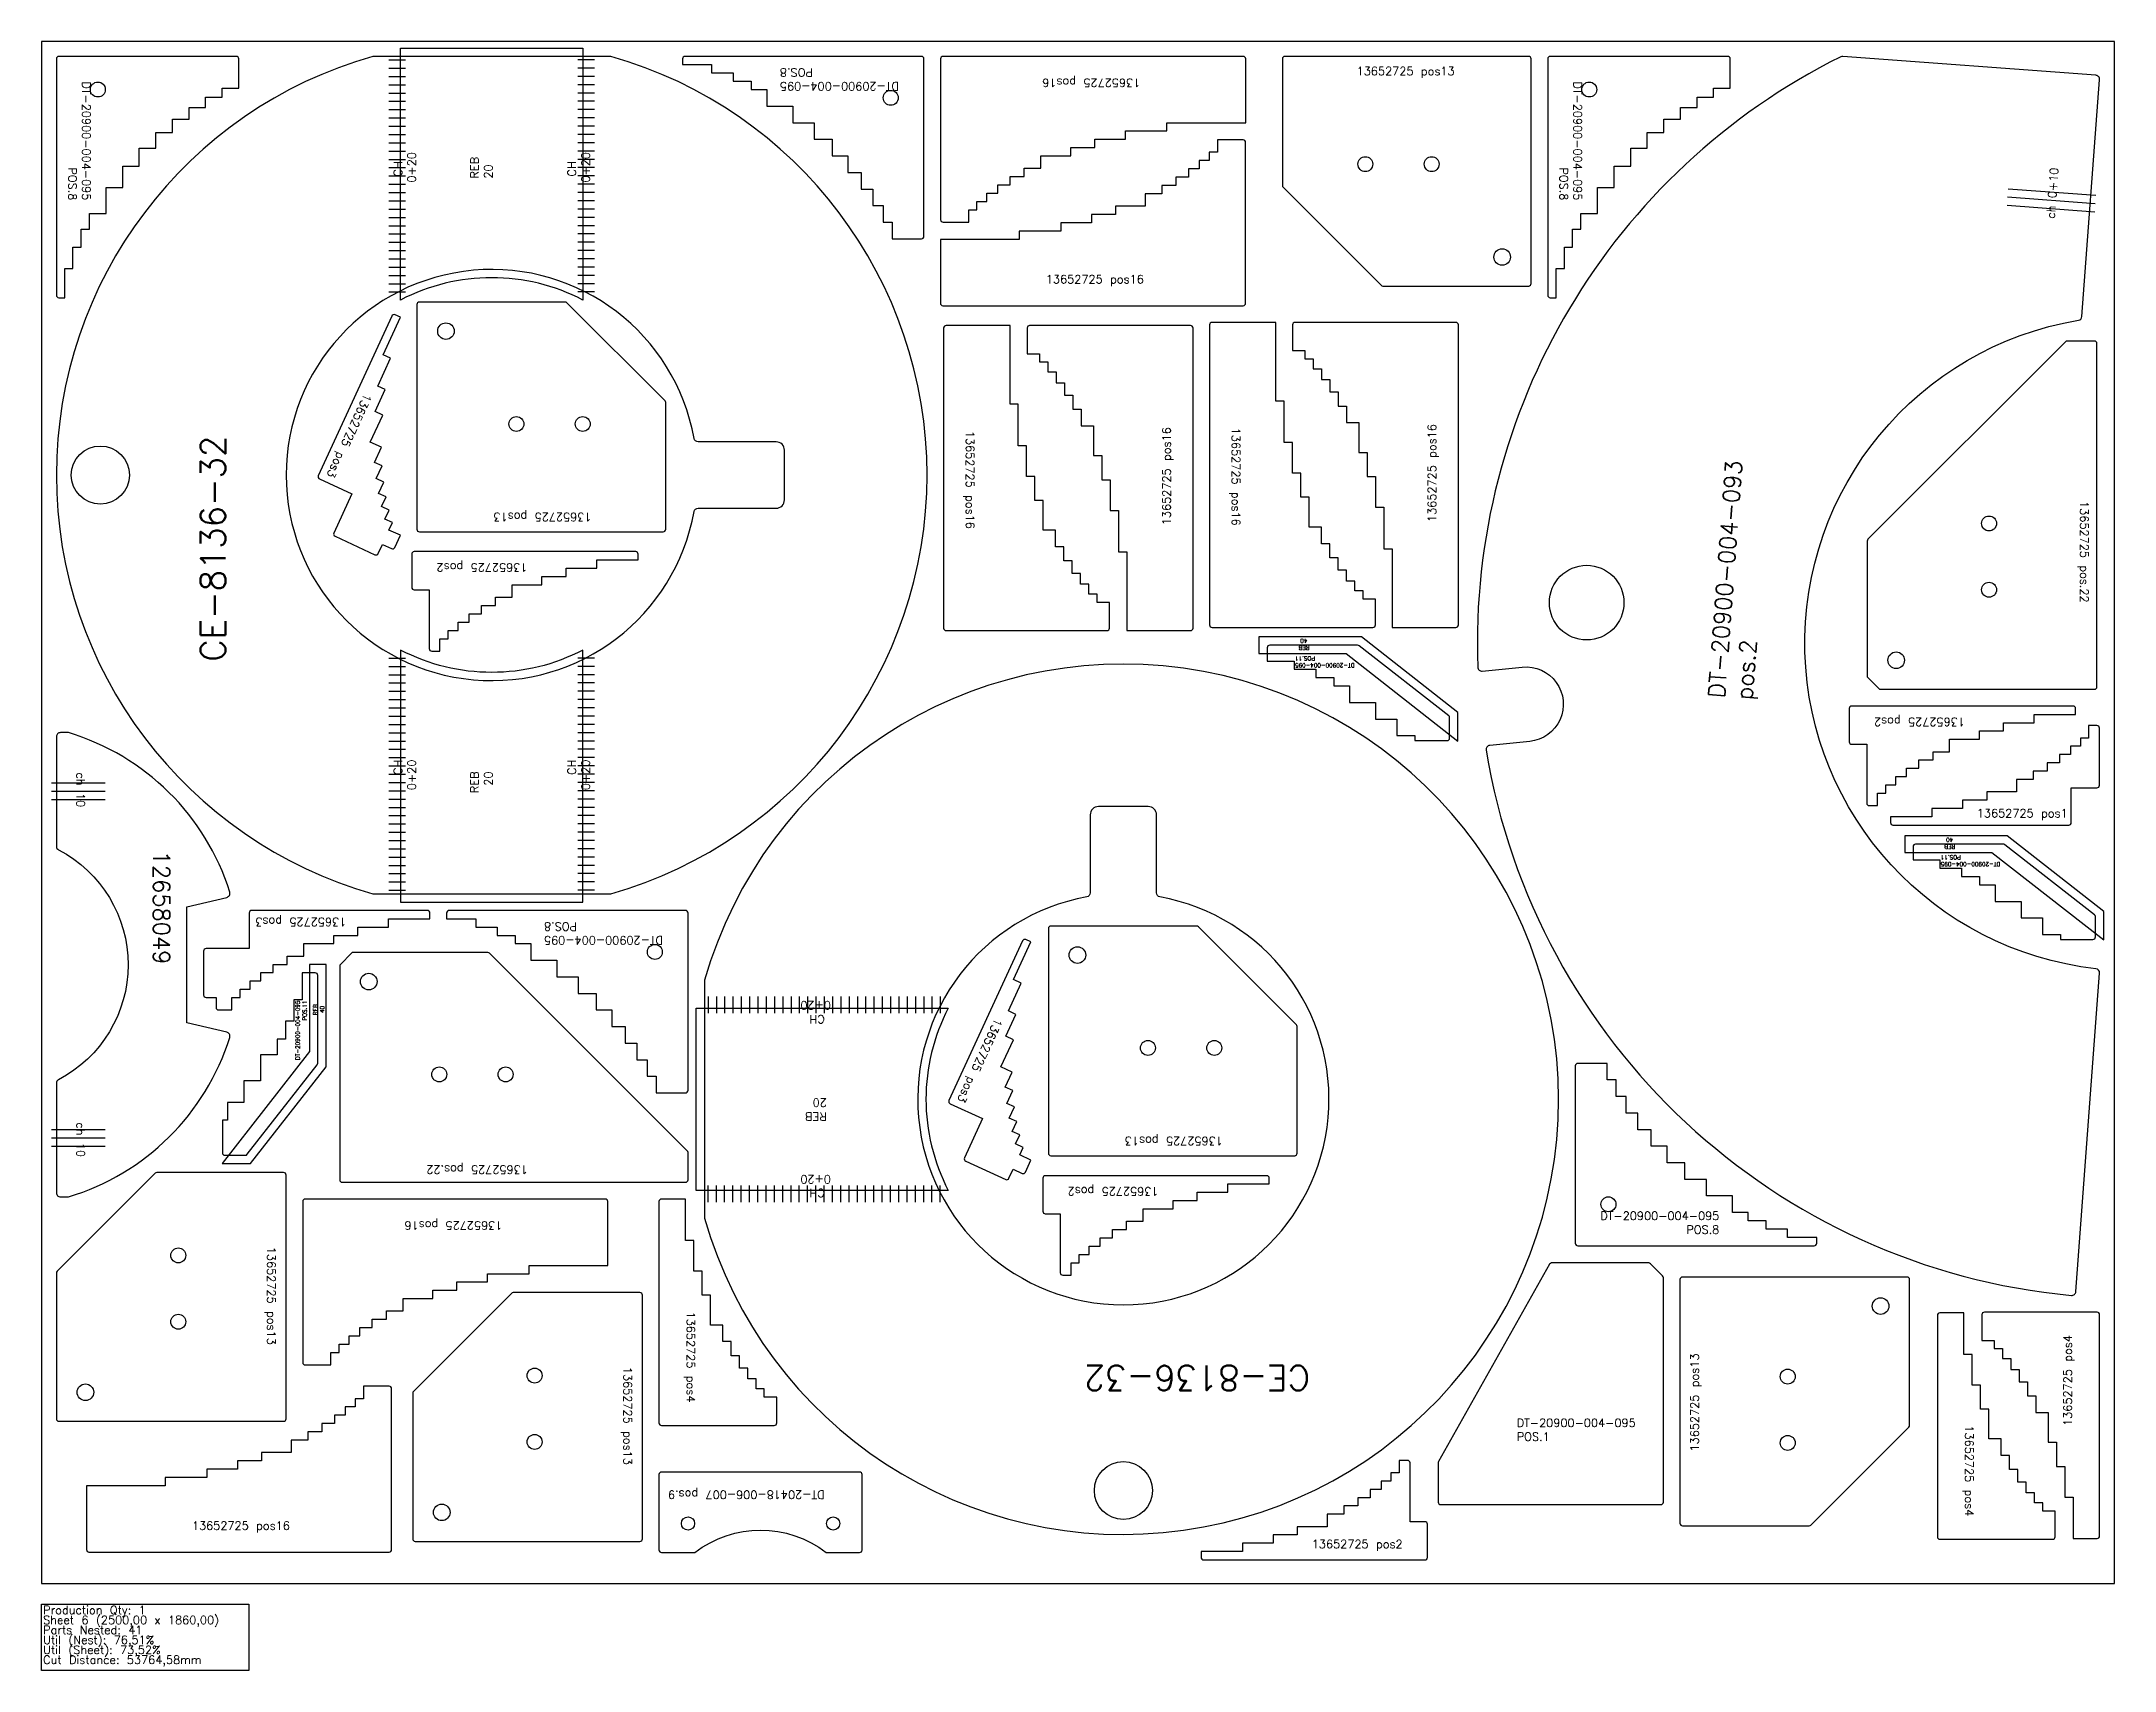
# Model space of a CAD drawing. Header units: millimetres. Extents: x 13125 to 15625, y -105 to 1860.
import ezdxf

# ---------------------------------------------------------------- set-up
doc = ezdxf.new("R2010")
doc.units = ezdxf.units.MM
for name, color, linetype in [('12658049', 7, 'Continuous'), ('13652725', 7, 'Continuous'), ('CE-8136-32', 7, 'Continuous'), ('Chanfro', 7, 'Continuous'), ('Des.', 7, 'Continuous'), ('DT-20900-004-093', 7, 'Continuous'), ('DT-20900-004-095', 7, 'Continuous'), ('Rebaixo', 7, 'Continuous'), ('sheet', 24, 'Continuous'), ('Stats', 7, 'Continuous'), ('Texto', 7, 'Continuous')]:
    doc.layers.add(name, color=color, linetype=linetype)
doc.styles.get("Standard").update_dxf_attribs({"font": 'txt.shx'})

msp = doc.modelspace()

# ---------------------------------------------------------------- linework, layer by layer
at = {"color": 5}
for points in [[(14921.5, 1839, 0.414214), (14918.5, 1842), (14624.5, 1842, 0.414214), (14621.5, 1839), (14621.5, 1686.2, 0.198912), (14622.3, 1684.1), (14740.6, 1565.9, 0.198912), (14742.7, 1565), (14918.5, 1565, 0.414214), (14921.5, 1568)], [(13577.8, 1271.6, 0.414214), (13580.8, 1268.6), (13874.8, 1268.6, 0.414214), (13877.8, 1271.6), (13877.8, 1424.4, 0.198912), (13877, 1426.5), (13758.7, 1544.8, 0.198912), (13756.6, 1545.6), (13580.8, 1545.6, 0.414214), (13577.8, 1542.6)], [(13571.6, 1201.6, 0.414214), (13574.6, 1198.6), (13592.6, 1198.6), (13592.6, 1127.6, 0.414214), (13595.6, 1124.6), (13605.6, 1124.6), (13605.6, 1139.6), (13615.6, 1139.6), (13615.6, 1149.6), (13627.6, 1149.6), (13627.6, 1159.6), (13640.6, 1159.6), (13640.6, 1169.6), (13655.6, 1169.6), (13655.6, 1179.6), (13672.6, 1179.6), (13672.6, 1189.6), (13692.6, 1189.6), (13692.6, 1204.6), (13728.6, 1204.6), (13728.6, 1214.6), (13757.6, 1214.6), (13757.6, 1224.6), (13794.6, 1224.6), (13794.6, 1234.6), (13844.6, 1234.6), (13844.6, 1241.6, 0.414214), (13841.6, 1244.6), (13574.6, 1244.6, 0.414214), (13571.6, 1241.6)], [(15305.1, 1015.3, 0.414214), (15308.1, 1012.3), (15326.1, 1012.3), (15326.1, 941.3, 0.414214), (15329.1, 938.3), (15339.1, 938.3), (15339.1, 953.3), (15349.1, 953.3), (15349.1, 963.3), (15361.1, 963.3), (15361.1, 973.3), (15374.1, 973.3), (15374.1, 983.3), (15389.1, 983.3), (15389.1, 993.3), (15406.1, 993.3), (15406.1, 1003.3), (15426.1, 1003.3), (15426.1, 1018.3), (15462.1, 1018.3), (15462.1, 1028.3), (15491.1, 1028.3), (15491.1, 1038.3), (15528.1, 1038.3), (15528.1, 1048.3), (15578.1, 1048.3), (15578.1, 1055.3, 0.414214), (15575.1, 1058.3), (15308.1, 1058.3, 0.414214), (15305.1, 1055.3)], [(14339.3, 519, 0.414214), (14342.3, 516), (14636.3, 516, 0.414214), (14639.3, 519), (14639.3, 671.7, 0.198912), (14638.4, 673.9), (14520.2, 792.1, 0.198912), (14518, 793), (14342.3, 793, 0.414214), (14339.3, 790)], [(13417, 195.7, 0.414214), (13420, 198.7), (13420, 492.7, 0.414214), (13417, 495.7), (13264.2, 495.7, 0.198912), (13262.1, 494.8), (13143.9, 376.6, 0.198912), (13143, 374.4), (13143, 198.7, 0.414214), (13146, 195.7)], [(14332.6, 448.9, 0.414214), (14335.6, 445.9), (14353.6, 445.9), (14353.6, 374.9, 0.414214), (14356.6, 371.9), (14366.6, 371.9), (14366.6, 386.9), (14376.6, 386.9), (14376.6, 396.9), (14388.6, 396.9), (14388.6, 406.9), (14401.6, 406.9), (14401.6, 416.9), (14416.6, 416.9), (14416.6, 426.9), (14433.6, 426.9), (14433.6, 436.9), (14453.6, 436.9), (14453.6, 451.9), (14489.6, 451.9), (14489.6, 461.9), (14518.6, 461.9), (14518.6, 471.9), (14555.6, 471.9), (14555.6, 481.9), (14605.6, 481.9), (14605.6, 488.9, 0.414214), (14602.6, 491.9), (14335.6, 491.9, 0.414214), (14332.6, 488.9)], [(13901.7, 413.7), (13901.7, 463.7), (13872.7, 463.7, 0.414214), (13869.7, 460.7), (13869.7, 193.7, 0.414214), (13872.7, 190.7), (14008.7, 190.7, 0.414214), (14011.7, 193.7), (14011.7, 224.7), (13996.7, 224.7), (13996.7, 234.7), (13986.7, 234.7), (13986.7, 246.7), (13976.7, 246.7), (13976.7, 259.7), (13966.7, 259.7), (13966.7, 274.7), (13956.7, 274.7), (13956.7, 291.7), (13946.7, 291.7), (13946.7, 311.7), (13931.7, 311.7), (13931.7, 347.7), (13921.7, 347.7), (13921.7, 376.7), (13911.7, 376.7), (13911.7, 413.7)], [(13846.7, 50.8, 0.414214), (13849.7, 53.8), (13849.7, 347.8, 0.414214), (13846.7, 350.8), (13693.9, 350.8, 0.198912), (13691.8, 349.9), (13573.5, 231.7, 0.198912), (13572.7, 229.6), (13572.7, 53.8, 0.414214), (13575.7, 50.8)], [(15103.9, 369.6, 0.414214), (15100.9, 366.6), (15100.9, 72.6, 0.414214), (15103.9, 69.6), (15256.7, 69.6, 0.198912), (15258.8, 70.5), (15377, 188.7, 0.198912), (15377.9, 190.9), (15377.9, 366.6, 0.414214), (15374.9, 369.6)], [(15443.4, 276.4), (15443.4, 326.4), (15414.4, 326.4, 0.414214), (15411.4, 323.4), (15411.4, 56.4, 0.414214), (15414.4, 53.4), (15550.4, 53.4, 0.414214), (15553.4, 56.4), (15553.4, 87.4), (15538.4, 87.4), (15538.4, 97.4), (15528.4, 97.4), (15528.4, 109.4), (15518.4, 109.4), (15518.4, 122.4), (15508.4, 122.4), (15508.4, 137.4), (15498.4, 137.4), (15498.4, 154.4), (15488.4, 154.4), (15488.4, 174.4), (15473.4, 174.4), (15473.4, 210.4), (15463.4, 210.4), (15463.4, 239.4), (15453.4, 239.4), (15453.4, 276.4)], [(15575, 104.3), (15575, 54.3), (15604, 54.3, 0.414214), (15607, 57.3), (15607, 324.3, 0.414214), (15604, 327.3), (15468, 327.3, 0.414214), (15465, 324.3), (15465, 293.3), (15480, 293.3), (15480, 283.3), (15490, 283.3), (15490, 271.3), (15500, 271.3), (15500, 258.3), (15510, 258.3), (15510, 243.3), (15520, 243.3), (15520, 226.3), (15530, 226.3), (15530, 206.3), (15545, 206.3), (15545, 170.3), (15555, 170.3), (15555, 141.3), (15565, 141.3), (15565, 104.3)], [(14796.4, 71.5, 0.414214), (14793.4, 74.5), (14775.4, 74.5), (14775.4, 145.5, 0.414214), (14772.4, 148.5), (14762.4, 148.5), (14762.4, 133.5), (14752.4, 133.5), (14752.4, 123.5), (14740.4, 123.5), (14740.4, 113.5), (14727.4, 113.5), (14727.4, 103.5), (14712.4, 103.5), (14712.4, 93.5), (14695.4, 93.5), (14695.4, 83.5), (14675.4, 83.5), (14675.4, 68.5), (14639.4, 68.5), (14639.4, 58.5), (14610.4, 58.5), (14610.4, 48.5), (14573.4, 48.5), (14573.4, 38.5), (14523.4, 38.5), (14523.4, 31.5, 0.414214), (14526.4, 28.5), (14793.4, 28.5, 0.414214), (14796.4, 31.5)]]:
    msp.add_lwpolyline(points, format="xyb", close=True, dxfattribs=at)
for centre, radius in [((14721.5, 1712), 9), ((14801.5, 1712), 9), ((14886.5, 1600), 10), ((13612.8, 1510.6), 10), ((13697.8, 1398.6), 9), ((13777.8, 1398.6), 9), ((14374.3, 758), 10), ((14459.3, 646), 9), ((14539.3, 646), 9), ((13290, 395.7), 9), ((15342.9, 334.6), 10), ((13290, 315.7), 9), ((13719.7, 250.8), 9), ((15230.9, 249.6), 9), ((13178, 230.7), 10), ((13719.7, 170.8), 9), ((15230.9, 169.6), 9), ((13607.7, 85.8), 10)]:
    msp.add_circle(centre, radius, dxfattribs=at)
at = {"layer": '12658049', "color": 5}
msp.add_lwpolyline([(13348.4, 827.6, 0.435826), (13352.1, 834, 0.248185), (13157.6, 1026.3), (13148, 1026.3, 0.414214), (13143, 1021.3), (13143, 889.3, 0.27887), (13145.7, 884.9, -0.604773), (13145.7, 607.7, 0.27887), (13143, 603.3), (13143, 471.3, 0.414214), (13148, 466.3), (13157.6, 466.3, 0.248185), (13352.1, 658.7, 0.435826), (13348.4, 665), (13300.5, 676.3), (13300.5, 816.3)], format="xyb", close=True, dxfattribs=at)
at = {"layer": '13652725', "color": 5}
for points in [[(14577.2, 1839, 0.414214), (14574.2, 1842), (14212.2, 1842, 0.414214), (14209.2, 1839), (14209.2, 1645, 0.414214), (14212.2, 1642), (14243.2, 1642), (14243.2, 1657), (14253.2, 1657), (14253.2, 1667), (14265.2, 1667), (14265.2, 1677), (14278.2, 1677), (14278.2, 1687), (14293.2, 1687), (14293.2, 1697), (14310.2, 1697), (14310.2, 1707), (14330.2, 1707), (14330.2, 1722), (14366.2, 1722), (14366.2, 1732), (14395.2, 1732), (14395.2, 1742), (14432.2, 1742), (14432.2, 1752), (14482.2, 1752), (14482.2, 1762), (14577.2, 1762)], [(14209.1, 1544.3, 0.414214), (14212.1, 1541.3), (14574.1, 1541.3, 0.414214), (14577.1, 1544.3), (14577.1, 1738.3, 0.414214), (14574.1, 1741.3), (14543.1, 1741.3), (14543.1, 1726.3), (14533.1, 1726.3), (14533.1, 1716.3), (14521.1, 1716.3), (14521.1, 1706.3), (14508.1, 1706.3), (14508.1, 1696.3), (14493.1, 1696.3), (14493.1, 1686.3), (14476.1, 1686.3), (14476.1, 1676.3), (14456.1, 1676.3), (14456.1, 1661.3), (14420.1, 1661.3), (14420.1, 1651.3), (14391.1, 1651.3), (14391.1, 1641.3), (14354.1, 1641.3), (14354.1, 1631.3), (14304.1, 1631.3), (14304.1, 1621.3), (14209.1, 1621.3)], [(13458.8, 1336.2, 0.414214), (13460.3, 1332.3), (13499.3, 1314.3), (13477.6, 1267, 0.414214), (13479, 1263.1), (13527.2, 1240.9, 0.414214), (13531.2, 1242.4), (13536.2, 1253.3), (13547.1, 1248.3, 0.414214), (13551.1, 1249.7), (13557.8, 1264.3), (13544.1, 1270.5), (13548.3, 1279.6), (13539.2, 1283.8), (13544.2, 1294.7), (13535.2, 1298.9), (13540.6, 1310.7), (13531.5, 1314.9), (13537.8, 1328.5), (13528.7, 1332.7), (13535.8, 1348.1), (13526.7, 1352.3), (13535.1, 1370.5), (13521.5, 1376.7), (13536.5, 1409.4), (13527.4, 1413.6), (13539.6, 1440), (13530.5, 1444.2), (13545.9, 1477.8), (13536.9, 1481.9), (13557.8, 1527.4), (13551.4, 1530.3, 0.414214), (13547.4, 1528.8)], [(14216, 1517.4, 0.414214), (14213, 1514.4), (14213, 1152.4, 0.414214), (14216, 1149.4), (14410, 1149.4, 0.414213), (14413, 1152.4), (14413, 1183.4), (14398, 1183.4), (14398, 1193.4), (14388, 1193.4), (14388, 1205.4), (14378, 1205.4), (14378, 1218.4), (14368, 1218.4), (14368, 1233.4), (14358, 1233.4), (14358, 1250.4), (14348, 1250.4), (14348, 1270.4), (14333, 1270.4), (14333, 1306.4), (14323, 1306.4), (14323, 1335.4), (14313, 1335.4), (14313, 1372.4), (14303, 1372.4), (14303, 1422.4), (14293, 1422.4), (14293, 1517.4)], [(14510.7, 1149.4, 0.414214), (14513.7, 1152.4), (14513.7, 1514.4, 0.414214), (14510.7, 1517.4), (14316.7, 1517.4, 0.414214), (14313.7, 1514.4), (14313.7, 1483.4), (14328.7, 1483.4), (14328.7, 1473.4), (14338.7, 1473.4), (14338.7, 1461.4), (14348.7, 1461.4), (14348.7, 1448.4), (14358.7, 1448.4), (14358.7, 1433.4), (14368.7, 1433.4), (14368.7, 1416.4), (14378.7, 1416.4), (14378.7, 1396.4), (14393.7, 1396.4), (14393.7, 1360.4), (14403.7, 1360.4), (14403.7, 1331.4), (14413.7, 1331.4), (14413.7, 1294.4), (14423.7, 1294.4), (14423.7, 1244.4), (14433.7, 1244.4), (14433.7, 1149.4)], [(14536.7, 1521.2, 0.414214), (14533.7, 1518.2), (14533.7, 1156.2, 0.414214), (14536.7, 1153.2), (14730.7, 1153.2, 0.414214), (14733.7, 1156.2), (14733.7, 1187.2), (14718.7, 1187.2), (14718.7, 1197.2), (14708.7, 1197.2), (14708.7, 1209.2), (14698.7, 1209.2), (14698.7, 1222.2), (14688.7, 1222.2), (14688.7, 1237.2), (14678.7, 1237.2), (14678.7, 1254.2), (14668.7, 1254.2), (14668.7, 1274.2), (14653.7, 1274.2), (14653.7, 1310.2), (14643.7, 1310.2), (14643.7, 1339.2), (14633.7, 1339.2), (14633.7, 1376.2), (14623.7, 1376.2), (14623.7, 1426.2), (14613.7, 1426.2), (14613.7, 1521.2)], [(14830.7, 1153.2, 0.414214), (14833.7, 1156.2), (14833.7, 1518.2, 0.414214), (14830.7, 1521.2), (14636.7, 1521.2, 0.414214), (14633.7, 1518.2), (14633.7, 1487.2), (14648.7, 1487.2), (14648.7, 1477.2), (14658.7, 1477.2), (14658.7, 1465.2), (14668.7, 1465.2), (14668.7, 1452.2), (14678.7, 1452.2), (14678.7, 1437.2), (14688.7, 1437.2), (14688.7, 1420.2), (14698.7, 1420.2), (14698.7, 1400.2), (14713.7, 1400.2), (14713.7, 1364.2), (14723.7, 1364.2), (14723.7, 1335.2), (14733.7, 1335.2), (14733.7, 1298.2), (14743.7, 1298.2), (14743.7, 1248.2), (14753.7, 1248.2), (14753.7, 1153.2)], [(15327.6, 1259.5, 0.198912), (15326.7, 1257.4), (15326.7, 1093.6), (15341.7, 1078.6), (15600.7, 1078.6, 0.414213), (15603.7, 1081.6), (15603.7, 1495.6, 0.414214), (15600.7, 1498.6), (15567.9, 1498.6, 0.198912), (15565.8, 1497.7)], [(15404.8, 924.8), (15354.8, 924.8), (15354.8, 917.8, 0.414214), (15357.8, 914.8), (15569.8, 914.8, 0.414214), (15572.8, 917.8), (15572.8, 959.8), (15603.8, 959.8, 0.414214), (15606.8, 962.8), (15606.8, 1031.8, 0.414214), (15603.8, 1034.8), (15593.8, 1034.8), (15593.8, 1019.8), (15583.8, 1019.8), (15583.8, 1009.8), (15571.8, 1009.8), (15571.8, 999.8), (15558.8, 999.8), (15558.8, 989.8), (15543.8, 989.8), (15543.8, 979.8), (15526.8, 979.8), (15526.8, 969.8), (15506.8, 969.8), (15506.8, 954.8), (15470.8, 954.8), (15470.8, 944.8), (15441.8, 944.8), (15441.8, 934.8), (15404.8, 934.8)], [(13378.5, 811.8, 0.414214), (13375.5, 808.8), (13375.5, 765.8), (13323.5, 765.8, 0.414214), (13320.5, 762.8), (13320.5, 709.8, 0.414214), (13323.5, 706.8), (13335.5, 706.8), (13335.5, 694.8, 0.414214), (13338.5, 691.8), (13354.5, 691.8), (13354.5, 706.8), (13364.5, 706.8), (13364.5, 716.8), (13376.5, 716.8), (13376.5, 726.8), (13389.5, 726.8), (13389.5, 736.8), (13404.5, 736.8), (13404.5, 746.8), (13421.5, 746.8), (13421.5, 756.8), (13441.5, 756.8), (13441.5, 771.8), (13477.5, 771.8), (13477.5, 781.8), (13506.5, 781.8), (13506.5, 791.8), (13543.5, 791.8), (13543.5, 801.8), (13593.5, 801.8), (13593.5, 808.8, 0.414214), (13590.5, 811.8)], [(14219.3, 582.6, 0.414214), (14220.8, 578.7), (14259.9, 560.7), (14238.1, 513.5, 0.414214), (14239.6, 509.5), (14287.8, 487.3, 0.414214), (14291.7, 488.8), (14296.8, 499.7), (14307.7, 494.7, 0.414214), (14311.6, 496.1), (14318.3, 510.7), (14304.7, 516.9), (14308.9, 526), (14299.8, 530.2), (14304.8, 541.1), (14295.7, 545.3), (14301.2, 557.1), (14292.1, 561.3), (14298.4, 574.9), (14289.3, 579.1), (14296.4, 594.5), (14287.3, 598.7), (14295.7, 616.9), (14282, 623.2), (14297.1, 655.9), (14288, 660), (14300.1, 686.4), (14291, 690.6), (14306.5, 724.2), (14297.4, 728.4), (14318.3, 773.8), (14312, 776.7, 0.414214), (14308, 775.2)], [(13665.5, 760.1, 0.198912), (13663.4, 761), (13499.7, 761), (13484.7, 746), (13484.7, 487, 0.414214), (13487.7, 484), (13901.7, 484, 0.414214), (13904.7, 487), (13904.7, 519.8, 0.198912), (13903.8, 521.9)], [(13808, 460.7, 0.414214), (13805, 463.7), (13443, 463.7, 0.414214), (13440, 460.7), (13440, 266.7, 0.414214), (13443, 263.7), (13474, 263.7), (13474, 278.7), (13484, 278.7), (13484, 288.7), (13496, 288.7), (13496, 298.7), (13509, 298.7), (13509, 308.7), (13524, 308.7), (13524, 318.7), (13541, 318.7), (13541, 328.7), (13561, 328.7), (13561, 343.7), (13597, 343.7), (13597, 353.7), (13626, 353.7), (13626, 363.7), (13663, 363.7), (13663, 373.7), (13713, 373.7), (13713, 383.7), (13808, 383.7)], [(13179.3, 40.9, 0.414214), (13182.3, 37.9), (13544.3, 37.9, 0.414214), (13547.3, 40.9), (13547.3, 234.9, 0.414214), (13544.3, 237.9), (13513.3, 237.9), (13513.3, 222.9), (13503.3, 222.9), (13503.3, 212.9), (13491.3, 212.9), (13491.3, 202.9), (13478.3, 202.9), (13478.3, 192.9), (13463.3, 192.9), (13463.3, 182.9), (13446.3, 182.9), (13446.3, 172.9), (13426.3, 172.9), (13426.3, 157.9), (13390.3, 157.9), (13390.3, 147.9), (13361.3, 147.9), (13361.3, 137.9), (13324.3, 137.9), (13324.3, 127.9), (13274.3, 127.9), (13274.3, 117.9), (13179.3, 117.9)]]:
    msp.add_lwpolyline(points, format="xyb", close=True, dxfattribs=at)
for centre, radius in [((15473.7, 1278.6), 9), ((15473.7, 1198.6), 9), ((15361.7, 1113.6), 10), ((13519.7, 726), 10), ((13604.7, 614), 9), ((13684.7, 614), 9)]:
    msp.add_circle(centre, radius, dxfattribs=at)
at = {"layer": 'CE-8136-32', "color": 3}
for points in [[(13524.5, 1842, 0.755392), (13524.5, 832), (13811.5, 832, 0.755392), (13811.5, 1842)], [(13912, 1292.9, -0.362758), (13917, 1297), (14011, 1297, 0.414214), (14021, 1307), (14021, 1367, 0.414214), (14011, 1377), (13917, 1377, -0.362758), (13912, 1381.1, 11.154797)], [(13924.7, 440.6, 7.17635), (13924.7, 727.6)], [(14473.8, 828.1, -0.362758), (14469.7, 833.1), (14469.7, 927.1, 0.414214), (14459.7, 937.1), (14399.7, 937.1, 0.414214), (14389.7, 927.1), (14389.7, 833.1, -0.362758), (14385.6, 828.1, 11.154797)]]:
    msp.add_lwpolyline(points, format="xyb", close=True, dxfattribs=at)
for centre in [(13196, 1337), (14429.7, 112.1)]:
    msp.add_circle(centre, 35, dxfattribs=at)
at = {"layer": 'Chanfro', "color": 3}
for p, q in [((13544, 1837.8), (13564, 1837.8)), ((13544, 1827.8), (13564, 1827.8)), ((13792, 1837.8), (13772, 1837.8)), ((13792, 1827.8), (13772, 1827.8)), ((13544, 1817.8), (13564, 1817.8)), ((13544, 1807.8), (13564, 1807.8)), ((13792, 1817.8), (13772, 1817.8)), ((13792, 1807.8), (13772, 1807.8)), ((13544, 1797.8), (13564, 1797.8)), ((13544, 1787.8), (13564, 1787.8)), ((13544, 1777.8), (13564, 1777.8)), ((13792, 1797.8), (13772, 1797.8)), ((13792, 1787.8), (13772, 1787.8)), ((13792, 1777.8), (13772, 1777.8)), ((13544, 1767.8), (13564, 1767.8)), ((13544, 1757.8), (13564, 1757.8)), ((13792, 1767.8), (13772, 1767.8)), ((13792, 1757.8), (13772, 1757.8)), ((13544, 1747.8), (13564, 1747.8)), ((13544, 1737.8), (13564, 1737.8)), ((13544, 1727.8), (13564, 1727.8)), ((13792, 1747.8), (13772, 1747.8)), ((13792, 1737.8), (13772, 1737.8)), ((13792, 1727.8), (13772, 1727.8)), ((13544, 1717.8), (13564, 1717.8)), ((13544, 1707.8), (13564, 1707.8)), ((13792, 1717.8), (13772, 1717.8)), ((13792, 1707.8), (13772, 1707.8)), ((13544, 1697.8), (13564, 1697.8)), ((13544, 1687.8), (13564, 1687.8)), ((13544, 1677.8), (13564, 1677.8)), ((13792, 1697.8), (13772, 1697.8)), ((13792, 1687.8), (13772, 1687.8)), ((13792, 1677.8), (13772, 1677.8)), ((13544, 1667.8), (13564, 1667.8)), ((13544, 1657.8), (13564, 1657.8)), ((13792, 1667.8), (13772, 1667.8)), ((13792, 1657.8), (13772, 1657.8)), ((13544, 1647.8), (13564, 1647.8)), ((13544, 1637.8), (13564, 1637.8)), ((13544, 1627.8), (13564, 1627.8)), ((13792, 1647.8), (13772, 1647.8)), ((13792, 1637.8), (13772, 1637.8)), ((13792, 1627.8), (13772, 1627.8)), ((13544, 1617.8), (13564, 1617.8)), ((13544, 1607.8), (13564, 1607.8)), ((13792, 1617.8), (13772, 1617.8)), ((13792, 1607.8), (13772, 1607.8)), ((13544, 1597.8), (13564, 1597.8)), ((13544, 1587.8), (13564, 1587.8)), ((13544, 1577.8), (13564, 1577.8)), ((13792, 1597.8), (13772, 1597.8)), ((13792, 1587.8), (13772, 1587.8)), ((13792, 1577.8), (13772, 1577.8)), ((13544, 1567.8), (13564, 1567.8)), ((13544, 1557.8), (13564, 1557.8)), ((13792, 1567.8), (13772, 1567.8)), ((13792, 1557.8), (13772, 1557.8)), ((13544, 1116.2), (13564, 1116.2)), ((13544, 1106.2), (13564, 1106.2)), ((13792, 1116.2), (13772, 1116.2)), ((13792, 1106.2), (13772, 1106.2)), ((13544, 1096.2), (13564, 1096.2)), ((13544, 1086.2), (13564, 1086.2)), ((13544, 1076.2), (13564, 1076.2)), ((13792, 1096.2), (13772, 1096.2)), ((13792, 1086.2), (13772, 1086.2)), ((13792, 1076.2), (13772, 1076.2)), ((13544, 1066.2), (13564, 1066.2)), ((13544, 1056.2), (13564, 1056.2)), ((13792, 1066.2), (13772, 1066.2)), ((13792, 1056.2), (13772, 1056.2)), ((13544, 1046.2), (13564, 1046.2)), ((13544, 1036.2), (13564, 1036.2)), ((13544, 1026.2), (13564, 1026.2)), ((13792, 1046.2), (13772, 1046.2)), ((13792, 1036.2), (13772, 1036.2)), ((13792, 1026.2), (13772, 1026.2)), ((13544, 1016.2), (13564, 1016.2)), ((13544, 1006.2), (13564, 1006.2)), ((13792, 1016.2), (13772, 1016.2)), ((13792, 1006.2), (13772, 1006.2)), ((13544, 996.2), (13564, 996.2)), ((13544, 986.2), (13564, 986.2)), ((13544, 976.2), (13564, 976.2)), ((13792, 996.2), (13772, 996.2)), ((13792, 986.2), (13772, 986.2)), ((13792, 976.2), (13772, 976.2)), ((13544, 966.2), (13564, 966.2)), ((13544, 956.2), (13564, 956.2)), ((13792, 966.2), (13772, 966.2)), ((13792, 956.2), (13772, 956.2)), ((13544, 946.2), (13564, 946.2)), ((13544, 936.2), (13564, 936.2)), ((13544, 926.2), (13564, 926.2)), ((13792, 946.2), (13772, 946.2)), ((13792, 936.2), (13772, 936.2)), ((13792, 926.2), (13772, 926.2)), ((13544, 916.2), (13564, 916.2)), ((13544, 906.2), (13564, 906.2)), ((13792, 916.2), (13772, 916.2)), ((13792, 906.2), (13772, 906.2)), ((13544, 896.2), (13564, 896.2)), ((13544, 886.2), (13564, 886.2)), ((13544, 876.2), (13564, 876.2)), ((13792, 896.2), (13772, 896.2)), ((13792, 886.2), (13772, 886.2)), ((13792, 876.2), (13772, 876.2)), ((13544, 866.2), (13564, 866.2)), ((13544, 856.2), (13564, 856.2)), ((13792, 866.2), (13772, 866.2)), ((13792, 856.2), (13772, 856.2)), ((13544, 846.2), (13564, 846.2)), ((13544, 836.2), (13564, 836.2)), ((13792, 846.2), (13772, 846.2)), ((13792, 836.2), (13772, 836.2)), ((13928.9, 708.1), (13928.9, 688.1)), ((13938.9, 708.1), (13938.9, 688.1)), ((13948.9, 708.1), (13948.9, 688.1)), ((13958.9, 708.1), (13958.9, 688.1)), ((13968.9, 708.1), (13968.9, 688.1)), ((13978.9, 708.1), (13978.9, 688.1)), ((13988.9, 708.1), (13988.9, 688.1)), ((13998.9, 708.1), (13998.9, 688.1)), ((14008.9, 708.1), (14008.9, 688.1)), ((14018.9, 708.1), (14018.9, 688.1)), ((14028.9, 708.1), (14028.9, 688.1)), ((14038.9, 708.1), (14038.9, 688.1)), ((14048.9, 708.1), (14048.9, 688.1)), ((14058.9, 708.1), (14058.9, 688.1)), ((14068.9, 708.1), (14068.9, 688.1)), ((14078.9, 708.1), (14078.9, 688.1)), ((14088.9, 708.1), (14088.9, 688.1)), ((14098.9, 708.1), (14098.9, 688.1)), ((14108.9, 708.1), (14108.9, 688.1)), ((14118.9, 708.1), (14118.9, 688.1)), ((14128.9, 708.1), (14128.9, 688.1)), ((14138.9, 708.1), (14138.9, 688.1)), ((14148.9, 708.1), (14148.9, 688.1)), ((14158.9, 708.1), (14158.9, 688.1)), ((14168.9, 708.1), (14168.9, 688.1)), ((14178.9, 708.1), (14178.9, 688.1)), ((14188.9, 708.1), (14188.9, 688.1)), ((14198.9, 708.1), (14198.9, 688.1)), ((14208.9, 708.1), (14208.9, 688.1)), ((13928.9, 460.1), (13928.9, 480.1)), ((13938.9, 460.1), (13938.9, 480.1)), ((13948.9, 460.1), (13948.9, 480.1)), ((13958.9, 460.1), (13958.9, 480.1)), ((13968.9, 460.1), (13968.9, 480.1)), ((13978.9, 460.1), (13978.9, 480.1)), ((13988.9, 460.1), (13988.9, 480.1)), ((13998.9, 460.1), (13998.9, 480.1)), ((14008.9, 460.1), (14008.9, 480.1)), ((14018.9, 460.1), (14018.9, 480.1)), ((14028.9, 460.1), (14028.9, 480.1)), ((14038.9, 460.1), (14038.9, 480.1)), ((14048.9, 460.1), (14048.9, 480.1)), ((14058.9, 460.1), (14058.9, 480.1)), ((14068.9, 460.1), (14068.9, 480.1)), ((14078.9, 460.1), (14078.9, 480.1)), ((14088.9, 460.1), (14088.9, 480.1)), ((14098.9, 460.1), (14098.9, 480.1)), ((14108.9, 460.1), (14108.9, 480.1)), ((14118.9, 460.1), (14118.9, 480.1)), ((14128.9, 460.1), (14128.9, 480.1)), ((14138.9, 460.1), (14138.9, 480.1)), ((14148.9, 460.1), (14148.9, 480.1)), ((14158.9, 460.1), (14158.9, 480.1)), ((14168.9, 460.1), (14168.9, 480.1)), ((14178.9, 460.1), (14178.9, 480.1)), ((14188.9, 460.1), (14188.9, 480.1)), ((14198.9, 460.1), (14198.9, 480.1)), ((14208.9, 460.1), (14208.9, 480.1))]:
    msp.add_line(p, q, dxfattribs=at)
at = {"layer": 'Chanfro', "color": 5}
for p, q in [((15496.9, 1682.4), (15602.6, 1674.6)), ((15495.4, 1662.5), (15601.1, 1654.6)), ((15496.1, 1672.5), (15601.8, 1664.6)), ((13202, 965.3), (13137, 965.3)), ((13202, 955.3), (13137, 955.3)), ((13202, 945.3), (13137, 945.3)), ((13202, 547.3), (13137, 547.3)), ((13202, 537.3), (13137, 537.3)), ((13202, 527.3), (13137, 527.3))]:
    msp.add_line(p, q, dxfattribs=at)
at = {"layer": 'Des.', "color": 5}
msp.add_lwpolyline([(13912.9, 37.4, -0.340411), (14071.5, 37.4), (14111.7, 37.4, 0.414214), (14114.7, 40.4), (14114.7, 131.4, 0.414214), (14111.7, 134.4), (13872.7, 134.4, 0.414214), (13869.7, 131.4), (13869.7, 40.4, 0.414214), (13872.7, 37.4)], format="xyb", close=True, dxfattribs=at)
for centre in [(13904.7, 72.4), (14079.7, 72.4)]:
    msp.add_circle(centre, 8, dxfattribs=at)
at = {"layer": 'DT-20900-004-093', "color": 5}
msp.add_lwpolyline([(15602.5, 741.5, -0.870144), (15581.5, 1523.7, 0.345602), (15585.7, 1528.2), (15606.9, 1813.9, 0.414214), (15602.3, 1819.3), (15297.4, 1841.9, 0.134751), (15294.8, 1841.4, 0.294555), (14857.1, 1105.3, 0.433007), (14862.6, 1100.5), (14910.8, 1105.3, -1.000005), (14919.8, 1015.8), (14871.6, 1010.9, 0.433007), (14867.2, 1005.1, 0.340687), (15572.9, 347.5, 0.419822), (15578.3, 352.1), (15606.9, 736.2, 0.40327)], format="xyb", close=True, dxfattribs=at)
msp.add_circle((14988.4, 1183.1), 45, dxfattribs=at)
at = {"layer": 'DT-20900-004-095', "color": 5}
for points in [[(13163, 1586), (13163, 1611.9), (13173, 1611.9), (13173, 1633.6), (13183, 1633.6), (13183, 1652.5), (13203, 1652.5), (13203, 1683.8), (13223, 1683.8), (13223, 1709.7), (13243, 1709.7), (13243, 1731.3), (13263, 1731.3), (13263, 1750.2), (13283, 1750.2), (13283, 1766.4), (13303, 1766.4), (13303, 1780.5), (13323, 1780.5), (13323, 1792.9), (13343, 1792.9), (13343, 1803.7), (13363, 1803.7), (13363, 1839, 0.414214), (13360, 1842), (13146, 1842, 0.414214), (13143, 1839), (13143, 1553.9, 0.414214), (13146, 1550.9), (13153, 1550.9), (13153, 1586)], [(13933.2, 1822), (13959.1, 1822), (13959.1, 1812), (13980.7, 1812), (13980.7, 1802), (13999.6, 1802), (13999.6, 1782), (14031, 1782), (14031, 1762), (14056.9, 1762), (14056.9, 1742), (14078.5, 1742), (14078.5, 1722), (14097.4, 1722), (14097.4, 1702), (14113.6, 1702), (14113.6, 1682), (14127.6, 1682), (14127.6, 1662), (14140, 1662), (14140, 1642), (14150.8, 1642), (14150.8, 1622), (14186.2, 1622, 0.414214), (14189.2, 1625), (14189.2, 1839, 0.414214), (14186.2, 1842), (13901.1, 1842, 0.414214), (13898.1, 1839), (13898.1, 1832), (13933.2, 1832)], [(14961.5, 1586), (14961.5, 1611.9), (14971.5, 1611.9), (14971.5, 1633.6), (14981.5, 1633.6), (14981.5, 1652.5), (15001.5, 1652.5), (15001.5, 1683.8), (15021.5, 1683.8), (15021.5, 1709.7), (15041.5, 1709.7), (15041.5, 1731.3), (15061.5, 1731.3), (15061.5, 1750.2), (15081.5, 1750.2), (15081.5, 1766.4), (15101.5, 1766.4), (15101.5, 1780.5), (15121.5, 1780.5), (15121.5, 1792.9), (15141.5, 1792.9), (15141.5, 1803.7), (15161.5, 1803.7), (15161.5, 1839, 0.414214), (15158.5, 1842), (14944.5, 1842, 0.414214), (14941.5, 1839), (14941.5, 1553.9, 0.414214), (14944.5, 1550.9), (14951.5, 1550.9), (14951.5, 1586)], [(13648.7, 791.8), (13674.6, 791.8), (13674.6, 781.8), (13696.2, 781.8), (13696.2, 771.8), (13715.1, 771.8), (13715.1, 751.8), (13746.5, 751.8), (13746.5, 731.8), (13772.4, 731.8), (13772.4, 711.8), (13794, 711.8), (13794, 691.8), (13812.9, 691.8), (13812.9, 671.8), (13829.1, 671.8), (13829.1, 651.8), (13843.1, 651.8), (13843.1, 631.8), (13855.5, 631.8), (13855.5, 611.8), (13866.3, 611.8), (13866.3, 591.8), (13901.7, 591.8, 0.414214), (13904.7, 594.8), (13904.7, 808.8, 0.414214), (13901.7, 811.8), (13616.6, 811.8, 0.414214), (13613.6, 808.8), (13613.6, 801.8), (13648.7, 801.8)], [(15230.7, 427.4), (15204.7, 427.4), (15204.7, 437.4), (15183.1, 437.4), (15183.1, 447.4), (15164.2, 447.4), (15164.2, 467.4), (15132.9, 467.4), (15132.9, 487.4), (15106.9, 487.4), (15106.9, 507.4), (15085.3, 507.4), (15085.3, 527.4), (15066.4, 527.4), (15066.4, 547.4), (15050.2, 547.4), (15050.2, 567.4), (15036.2, 567.4), (15036.2, 587.4), (15023.8, 587.4), (15023.8, 607.4), (15013, 607.4), (15013, 627.4), (14977.7, 627.4, 0.414214), (14974.7, 624.4), (14974.7, 410.4, 0.414214), (14977.7, 407.4), (15262.8, 407.4, 0.414214), (15265.8, 410.4), (15265.8, 417.4), (15230.7, 417.4)], [(14809.4, 145.8), (14809.4, 98.1, 0.414214), (14812.4, 95.1), (15077.9, 95.1, 0.414214), (15080.9, 98.1), (15080.9, 368.8, 0.198912), (15080, 370.9), (15065.3, 385.7, 0.198912), (15063.2, 386.6), (14946.2, 386.6, 0.270955), (14943.6, 385), (14809.8, 147.2, 0.128803)]]:
    msp.add_lwpolyline(points, format="xyb", close=True, dxfattribs=at)
at = {"layer": 'DT-20900-004-095', "color": 6}
for points in [[(14714, 1131, 0.167343), (14712.2, 1131.7), (14606.2, 1131.7, 0.414214), (14603.2, 1128.7), (14603.2, 1112.7), (14635.8, 1112.7), (14635.8, 1102.7), (14661.7, 1102.7), (14661.7, 1092.7), (14683.4, 1092.7), (14683.4, 1082.7), (14702.3, 1082.7), (14702.3, 1062.7), (14733.6, 1062.7), (14733.6, 1042.7), (14759.5, 1042.7), (14759.5, 1022.7), (14781.1, 1022.7), (14781.1, 1016.7), (14820.2, 1016.7, 0.414214), (14823.2, 1019.7), (14823.2, 1044.3, 0.230868), (14822.1, 1046.6)], [(15492.8, 891.1, 0.167343), (15490.9, 891.8), (15385, 891.8, 0.414214), (15382, 888.8), (15382, 872.8), (15414.5, 872.8), (15414.5, 862.8), (15440.4, 862.8), (15440.4, 852.8), (15462.1, 852.8), (15462.1, 842.8), (15481, 842.8), (15481, 822.8), (15512.3, 822.8), (15512.3, 802.8), (15538.2, 802.8), (15538.2, 782.8), (15559.8, 782.8), (15559.8, 776.8), (15599, 776.8, 0.414214), (15602, 779.8), (15602, 804.4, 0.230868), (15600.8, 806.7)], [(13457.6, 625.7, 0.167343), (13458.2, 627.6), (13458.2, 733.5, 0.414214), (13455.2, 736.5), (13439.2, 736.5), (13439.2, 704), (13429.2, 704), (13429.2, 678.1), (13419.2, 678.1), (13419.2, 656.4), (13409.2, 656.4), (13409.2, 637.5), (13389.2, 637.5), (13389.2, 606.2), (13369.2, 606.2), (13369.2, 580.3), (13349.2, 580.3), (13349.2, 558.7), (13343.2, 558.7), (13343.2, 519.5, 0.414214), (13346.2, 516.5), (13370.8, 516.5, 0.230868), (13373.2, 517.7)]]:
    msp.add_lwpolyline(points, format="xyb", close=True, dxfattribs=at)
at = {"layer": 'DT-20900-004-095', "color": 5}
for centre in [(13193, 1802), (14149.2, 1792), (14991.5, 1802), (13864.7, 761.8), (15014.7, 457.4)]:
    msp.add_circle(centre, 9, dxfattribs=at)
at = {"layer": 'Rebaixo', "color": 3}
for points in [[(13558, 1548.1), (13558, 1852), (13778, 1852), (13778, 1548.1, 0.244959)], [(13558, 1125.9), (13558, 822), (13778, 822), (13778, 1125.9, -0.244959)], [(14218.6, 474.1), (13914.7, 474.1), (13914.7, 694.1), (14218.6, 694.1, 0.244959)]]:
    msp.add_lwpolyline(points, format="xyb", close=True, dxfattribs=at)
at = {"layer": 'Rebaixo', "color": 6}
for points in [[(14833.2, 1016.2), (14833.2, 1050.6), (14716.7, 1141.7), (14593.2, 1141.7), (14593.2, 1121.7), (14698.2, 1121.7)], [(15612, 776.3), (15612, 810.7), (15495.4, 901.8), (15372, 901.8), (15372, 881.8), (15477, 881.8)], [(13342.8, 506.5), (13377.2, 506.5), (13468.2, 623.1), (13468.2, 746.5), (13448.2, 746.5), (13448.2, 641.5)]]:
    msp.add_lwpolyline(points, close=True, dxfattribs=at)
at = {"layer": 'sheet', "color": 7}
msp.add_lwpolyline([(13125, 0), (15625, 0), (15625, 1860), (13125, 1860)], close=True, dxfattribs=at)
at = {"layer": 'Stats', "color": 151}
msp.add_lwpolyline([(13125, -25), (13375, -25), (13375, -105), (13125, -105), (13125, -25)], close=True, dxfattribs=at)

# ---------------------------------------------------------------- texts
at = {"layer": 'Chanfro', "color": 3, "char_height": 10}
for s, insert, attachment_point, rotation in [('{\\W1.896153; }CH \\P{\\W1.062819; }0+20', (13549.8, 1680.2), 1, 90), ('{\\W1.896153; }CH \\P{\\W1.062819; }0+20', (13786.2, 1680.2), 7, 90), ('CH 0+20', (13549.8, 993.8), 3, 90), ('CH 0+20', (13786.2, 993.8), 9, 90), ('{\\W1.896153; }CH \\P{\\W1.062819; }0+20', (14086.5, 702.3), 7, 180), ('{\\W1.896153; }CH \\P{\\W1.062819; }0+20', (14086.5, 465.9), 1, 180)]:
    msp.add_mtext_dynamic_manual_height_columns(s, width=54.59, gutter_width=12.5, heights=[0], dxfattribs=dict(at, insert=insert, attachment_point=attachment_point, rotation=rotation))
at = {"layer": 'Chanfro', "color": 5, "char_height": 10}
for s, insert, width, attachment_point, rotation in [('ch 0+10', (15552.8, 1645.9), 77.647, 7, 85.743), ('ch 10', (13177.2, 936.4), 58.166, 3, 270), ('ch 10', (13177.2, 556.3), 58.166, 1, 270)]:
    msp.add_mtext(s, dxfattribs=dict(at, insert=insert, width=width, attachment_point=attachment_point, rotation=rotation))
at = {"layer": 'Rebaixo', "color": 3, "char_height": 10}
for insert, attachment_point, rotation in [((13642.2, 1694.6), 1, 90), ((13642.2, 979.4), 3, 90), ((14072.1, 558.3), 1, 180)]:
    msp.add_mtext_dynamic_manual_height_columns('REB\\P20', width=100.489, gutter_width=12.5, heights=[0], dxfattribs=dict(at, insert=insert, attachment_point=attachment_point, rotation=rotation))
at = {"layer": 'Rebaixo', "color": 6, "char_height": 5, "attachment_point": 1}
for insert, rotation in [((14659.7, 1126.1), 180), ((15438.4, 886.2), 180), ((13452.7, 680.1), 90)]:
    msp.add_mtext_dynamic_manual_height_columns('{\\W1.233714; }REB\\P{\\W1.817048; }40', width=25.67, gutter_width=12.5, heights=[0], dxfattribs=dict(at, insert=insert, rotation=rotation))
at = {"layer": 'Stats', "color": 60}
for s, p in [('Sheet 6 (2500,00 x 1860,00)', (13127, -49)), ('Production Qty: 1', (13127, -37)), ('Parts Nested: 41', (13127, -61)), ('Util (Nest): 76,51%', (13127, -73)), ('Util (Sheet): 73,52%', (13127, -85)), ('Cut Distance: 53764,58mm', (13127, -97))]:
    msp.add_text(s, height=10, dxfattribs=at).set_placement(p)
at = {"layer": 'Texto', "color": 5}
for s, insert, char_height, width, attachment_point, rotation in [('DT-20900-004-095 POS.8', (14015.5, 1800.9), 10, 113.849, 3, 180), ('DT-20900-004-095 POS.8', (13184.1, 1668.3), 10, 113.849, 3, 270), ('13652725 pos16', (14450.1, 1805.1), 10, 122.875, 1, 180), ('DT-20900-004-095 POS.8', (14982.5, 1668.3), 10, 113.849, 3, 270), ('13652725 pos3', (13523.7, 1432), 10, 122.875, 1, 245.2857), ('13652725 pos16', (14249.9, 1390.3), 10, 122.875, 1, 270), ('13652725 pos16', (14476.8, 1276.5), 10, 122.875, 1, 90), ('13652725 pos16', (14570.5, 1394.1), 10, 122.875, 1, 270), ('13652725 pos16', (14796.8, 1280.3), 10, 122.875, 1, 90), ('DT-20900-004-093\\Ppos.2', (15134.9, 1068.9), 20, 141.222, 1, 85.743), ('13652725 pos.22', (15593.6, 1305.6), 10, 122.875, 1, 270), ('13652725 pos13', (13788.3, 1281.3), 10, 122.875, 1, 180), ('13652725 pos2', (13711.1, 1220.5), 10, 122.875, 1, 180), ('13652725 pos2', (15444.6, 1034.3), 10, 122.875, 1, 180), ('12658049', (13279.9, 883.9), 20, 262.02, 1, 270), ('13652725 pos3', (13492.6, 792.9), 10, 122.875, 1, 180), ('DT-20900-004-095 POS.8', (13731, 770.7), 10, 113.849, 3, 180), ('13652725 pos3', (14284.2, 678.4), 10, 122.875, 1, 245.2857), ('13652725 pos13', (14549.7, 528.7), 10, 122.875, 1, 180), ('13652725 pos.22', (13711.6, 494.1), 10, 122.875, 1, 180), ('13652725 pos2', (14472.1, 467.9), 10, 122.875, 1, 180), ('13652725 pos16', (13680.9, 426.8), 10, 122.875, 1, 180), ('13652725 pos13', (13407.3, 406.1), 10, 122.875, 1, 270), ('13652725 pos4', (13913.1, 328), 10, 122.875, 1, 270), ('13652725 pos13', (15113.6, 159.2), 10, 122.875, 1, 90), ('13652725 pos4', (15563.5, 190), 10, 122.875, 1, 90), ('13652725 pos13', (13837, 261.3), 10, 122.875, 1, 270), ('13652725 pos4', (15454.8, 190.7), 10, 122.875, 1, 270), ('DT-20418-006-007 pos.9', (14069.4, 102), 10, 185.575, 1, 180)]:
    msp.add_mtext(s, dxfattribs=dict(at, insert=insert, char_height=char_height, width=width, attachment_point=attachment_point, rotation=rotation))
at = {"layer": 'Texto', "color": 5, "char_height": 10}
for s, insert, width, attachment_point in [('13652725 pos13', (14711, 1829.3), 122.875, 1), ('13652725 pos16', (14336.2, 1578.2), 122.875, 1), ('13652725 pos1', (15458.9, 934.1), 122.875, 1), ('DT-20900-004-095 POS.8', (15148.4, 448.5), 113.849, 3), ('DT-20900-004-095 \\P{\\W9.834118; }POS.1', (14904, 198.8), 113.849, 1), ('13652725 pos16', (13306.4, 74.8), 122.875, 1), ('13652725 pos2', (14656.9, 52.6), 122.875, 1)]:
    msp.add_mtext(s, dxfattribs=dict(at, insert=insert, width=width, attachment_point=attachment_point))
at = {"layer": 'Texto', "color": 3, "char_height": 30, "width": 452.495, "attachment_point": 1}
for insert, rotation in [((13316.8, 1111.9), 90), ((14654.7, 232.9), 180)]:
    msp.add_mtext('{\\W9.9112; }CE-8136-32', dxfattribs=dict(at, insert=insert, rotation=rotation))
at = {"layer": 'Texto', "color": 6, "char_height": 5, "width": 66.479, "attachment_point": 3}
for insert, rotation in [((14636.7, 1105), 180), ((15415.4, 865.1), 180), ((13431.5, 703.1), 90)]:
    msp.add_mtext('DT-20900-004-095\\P POS.11', dxfattribs=dict(at, insert=insert, rotation=rotation))

doc.saveas('drawing.dxf')
